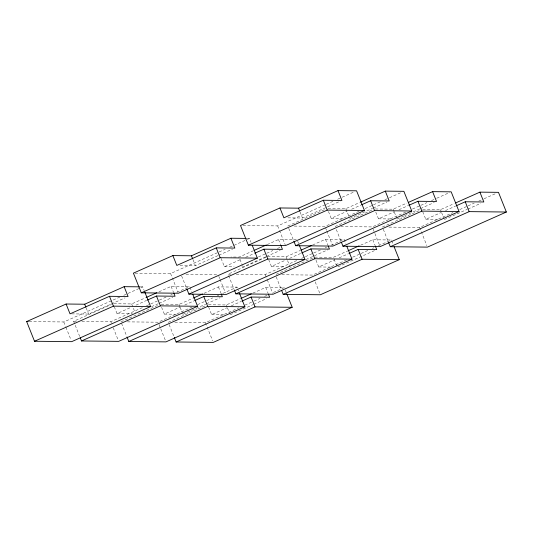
<?xml version="1.0" encoding="UTF-8"?>
<svg xmlns="http://www.w3.org/2000/svg" width="533" height="533" viewBox="0 0 533 533"><rect width="100%" height="100%" fill="white"/><g stroke="black" fill="none" stroke-linecap="round" stroke-linejoin="round"><path stroke-width="0.4" stroke-dasharray="2.67 2" d="M135.069 273.163L170.587 273.542L218.383 252.282M219.143 251.942L225.212 249.244M229.77 247.219L246.459 239.797M247.219 239.457L249.491 238.444L251.01 242.229M242.981 225.539L277.673 225.912L325.47 204.652M326.229 204.312L333.058 201.274M337.609 199.249L341.4 197.563M342.159 197.223L354.298 191.827M29.128 321.592L63.82 321.972L119.965 296.994M123.756 295.309L142.724 286.867L144.236 290.658M180.034 265.467L195.391 265.634L218.15 255.514M218.91 255.174L232.568 249.098M287.927 217.844L302.478 218.004L340.407 201.128M71.655 313.877L88.625 314.064L125.042 297.86M79.69 336.43L73.634 321.286L111.57 304.41M287.8 226.019L325.736 209.143M113.895 303.743L131.671 303.937L145.329 297.86M158.987 291.791L171.126 286.388L189.708 286.587L191.827 291.891M328.061 208.476L345.837 208.669L359.495 202.593M253.488 250.683L239.07 257.093L230.989 257.006M267.146 244.607L278.526 239.544L296.301 239.737M114.295 306.768L117.02 313.577L131.438 307.168M135.988 305.142L146.608 300.419M328.461 211.501L331.186 218.31L347.123 211.221M351.673 209.203L360.781 205.152M221.088 258.412L224.42 266.733L241.116 259.311M245.666 257.286L254.008 253.575M81.895 321.372L110.804 321.685L142.671 307.514M146.462 305.822L158.601 300.425M159.36 300.086L166.189 297.048M170.74 295.029L172.259 294.349M176.809 292.324L189.708 286.587M359.115 211.235L324.97 226.418L293.583 226.079M365.185 208.536L372.774 205.158M373.526 204.819L380.355 201.78M384.913 199.762L388.704 198.069M389.463 197.736L400.843 192.673M258.418 256.959L266 253.581M266.76 253.248L272.829 250.543M277.387 248.518L280.418 247.172M151.539 306.688L158.368 303.657M159.127 303.317L172.785 297.241M349.775 218.51L372.534 208.39M373.293 208.05L386.951 201.974M265.767 256.813L243.008 266.933L240.583 266.913M266.527 256.473L280.185 250.397M120.938 321.799L158.867 304.923M265.954 257.286L228.017 274.162L230.496 274.189M335.104 226.532L373.033 209.656M161.193 304.256L178.975 304.45L192.626 298.373M204.012 293.31L218.423 286.901L237.012 287.1L238.524 290.885M267.473 256.613L286.054 256.813L300.472 250.403M312.611 245L325.51 239.264L344.091 239.464L345.91 244.007M375.359 208.989L393.141 209.183L406.799 203.106M161.599 307.274L164.324 314.09L180.254 307.001M184.804 304.976L193.912 300.925M268.679 259.644L271.404 266.453L285.062 260.377M289.612 258.352L300.992 253.295M375.765 212.007L378.49 218.823L394.42 211.734M398.977 209.709L408.078 205.658M192.246 307.008L158.108 322.199L126.714 321.859M197.556 304.649L205.905 300.932M206.664 300.599L212.734 297.9M217.284 295.875L218.803 295.195M222.594 293.51L237.012 287.1M236.279 274.248L265.187 274.562L297.054 260.39M301.605 258.365L304.643 257.013M305.402 256.679L312.984 253.302M313.744 252.962L320.573 249.924M325.123 247.905L326.642 247.225M331.193 245.2L344.091 239.464M405.653 212.081L372.274 226.931L340.887 226.592M412.482 209.043L420.071 205.665M420.83 205.332L426.9 202.633M431.45 200.608L436.001 198.582M436.76 198.243L449.659 192.506M182.906 314.29L186.703 312.598M187.463 312.265L205.671 304.163M206.431 303.823L220.082 297.754M305.922 259.564L327.928 249.777M397.078 219.023L403.901 215.985M404.66 215.645L419.837 208.896M420.597 208.556L434.248 202.487M168.235 322.305L206.171 305.429M276.081 274.335L313.251 257.799M382.401 227.038L420.337 210.162M208.496 304.763L226.272 304.956L240.689 298.547M252.829 293.143L265.727 287.407L284.309 287.607L272.17 293.01M314.77 257.126L333.358 257.326L347.769 250.91M360.668 245.173L372.807 239.777L391.395 239.977L393.214 244.514M422.662 209.496L440.438 209.689L454.096 203.613M208.596 307.028L211.621 314.597L226.798 307.847M231.349 305.822L241.209 301.438M315.982 260.151L318.707 266.966L334.637 259.877M339.195 257.852L348.296 253.801M422.762 211.761L425.787 219.329L440.964 212.58M445.515 210.555L455.382 206.171M174.844 322.378L205.405 322.705L238.791 307.854M244.86 305.156L253.202 301.445M253.961 301.105L260.031 298.407M264.588 296.381L267.619 295.035M346.63 259.884L312.491 275.075L281.104 274.735M352.699 257.186L360.288 253.808M361.048 253.475L367.877 250.437M372.427 248.411L373.946 247.738M378.497 245.713L391.395 239.977M389.01 227.111L419.571 227.438L452.957 212.587M459.786 209.556L467.374 206.178M468.127 205.838L474.197 203.14M478.754 201.114L483.304 199.089M484.064 198.756L496.203 193.352M230.209 314.796L252.968 304.676M253.728 304.336L266.627 298.6M374.466 250.63L337.296 267.166L333.358 257.326M444.375 219.529L467.135 209.409M467.894 209.069L480.793 203.333M331.186 218.31L344.118 218.45M378.49 218.823L391.422 218.963M425.787 219.329L437.913 219.463M247.065 238.418L249.491 238.444M271.404 266.453L285.142 266.6M318.707 266.966L331.639 267.106M224.42 266.733L234.12 266.84M185.99 274.495L217.377 274.835M140.299 286.847L142.724 286.867M117.02 313.577L132.377 313.744M164.324 314.09L177.249 314.23M211.621 314.597L223.747 314.73M73.634 321.286L76.939 321.319M440.438 209.689L441.351 211.961M441.65 212.72L444.076 218.777M419.571 227.438L426.84 245.606M393.141 209.183L394.047 211.454M394.353 212.207L396.772 218.264M383.314 229.31L388.457 242.182M373.18 229.203L379.842 245.853M372.807 239.777L375.232 245.833M345.837 208.669L349.475 217.757M336.31 229.556L340.853 240.909M325.576 227.931L326.489 230.203M326.789 230.962L332.545 245.347M325.51 239.264L327.928 245.32M300.052 211.947L302.478 218.004M315.216 281.884L320.06 293.996M297.714 241.262L298.627 243.534M288.706 228.291L293.556 240.403M277.673 225.912L279.185 229.696M279.492 230.456L285.242 244.834M286.054 256.813L287.267 259.844M287.567 260.597L289.992 266.653M278.526 239.544L280.644 244.847M285.222 289.879L286.128 292.151M276.227 276.94L281.071 289.053M265.187 274.562L267.006 279.105M267.313 279.865L272.763 293.49M265.727 287.407L268.146 293.463M239.983 259.364L242.402 265.421M228.624 275.674L234.074 289.306M218.81 276.361L219.723 278.632M220.022 279.385L225.472 293.01M226.272 304.956L227.185 307.228M227.484 307.987L229.91 314.044M218.423 286.901L220.849 292.957M192.966 259.578L195.391 265.634M205.405 322.705L212.674 340.873M181.64 275.961L186.79 288.826M170.587 273.542L177.855 291.711M178.975 304.45L179.881 306.715M180.181 307.474L182.606 313.531M171.126 286.388L173.545 292.444M169.141 324.577L174.291 337.442M159.014 324.47L165.377 340.367M131.671 303.937L135.302 313.024M121.537 323.311L126.687 336.176M110.804 321.685L111.41 323.198M113.229 327.742L118.373 340.614M86.199 308.007L88.625 314.064M63.82 321.972L65.639 326.509M65.939 327.269L71.089 340.134"/><path stroke-width="0.8" d="M246.259 238.411L230.909 238.244L191.454 255.793L172.872 255.593L133.417 273.143L141.292 292.824L178.462 293.223L257.366 258.125L252.216 245.26M279.952 207.963L240.503 225.512L248.371 245.193L285.541 245.593L364.445 210.495L356.577 190.814L337.989 190.614L298.54 208.163L279.952 207.963L283.889 217.804L323.338 200.255L341.926 200.455L337.989 190.614M144.843 292.171L150.599 306.555L71.695 341.653L34.525 341.253L26.65 321.566L66.099 304.017L84.687 304.216L124.142 286.667L139.493 286.834M230.909 238.244L234.84 248.085L216.258 247.885L176.803 265.434L172.872 255.593M124.142 286.667L128.073 296.508L109.492 296.308L70.036 313.857L66.099 304.017M141.292 292.824L220.196 257.725L257.366 258.125M248.371 245.193L327.275 210.095L364.445 210.495M34.525 341.253L113.429 306.155L150.599 306.555M146.089 297.527L156.709 292.804M360.255 202.26L385.292 191.12L403.874 191.32L411.749 211.001L332.845 246.099L295.675 245.7L293.856 241.163M254.248 250.343L266.387 244.947M147.368 300.079L156.475 296.028L175.057 296.228L173.851 293.203M361.534 204.812L370.642 200.761L389.23 200.961L385.292 191.12M254.767 253.235L263.875 249.184L282.457 249.384L280.944 245.6M80.296 337.942L81.509 340.967L160.413 305.869L197.583 306.268L192.739 294.156M295.675 245.7L374.579 210.602L411.749 211.001M186.79 288.826L188.909 294.129L267.813 259.031L304.983 259.431L299.533 245.8M193.386 298.034L202.493 293.983M301.232 250.064L311.852 245.34M408.311 202.433L432.589 191.633L451.178 191.833L459.046 211.514L380.149 246.612L342.972 246.213L341.46 242.428M194.672 300.585L203.773 296.541L222.361 296.741L221.148 293.71M301.751 252.955L310.859 248.904L329.441 249.104L328.235 246.079M408.838 205.325L417.939 201.274L436.527 201.474L432.589 191.633M197.583 306.268L118.679 341.367L81.509 340.967M304.983 259.431L226.079 294.529L188.909 294.129M126.987 336.936L128.806 341.48L207.71 306.382L244.88 306.781L239.43 293.157M234.373 290.059L235.892 293.843L314.796 258.745L351.967 259.145L346.816 246.279M342.972 246.213L421.876 211.115L459.046 211.514M241.449 298.207L251.309 293.823M348.529 250.577L359.149 245.846M455.615 202.94L479.893 192.14L498.475 192.34L506.35 212.021L427.446 247.119L390.276 246.719L388.457 242.182M241.969 301.098L251.076 297.048L269.658 297.247L268.452 294.223M349.055 253.461L358.156 249.417L376.744 249.617L375.532 246.586M456.135 205.831L465.242 201.78L483.831 201.98L479.893 192.14M244.88 306.781L165.976 341.88L128.806 341.48M351.967 259.145L273.063 294.243L235.892 293.843M174.291 337.442L176.11 341.986L255.014 306.888L292.184 307.288L286.734 293.663M281.677 290.572L283.19 294.356L362.094 259.258L399.264 259.658L394.12 246.786M390.276 246.719L469.18 211.621L506.35 212.021M292.184 307.288L213.28 342.386L176.11 341.986M399.264 259.658L320.366 294.756L283.19 294.356M26.65 321.566L28.302 321.586M465.242 201.78L469.18 211.621M417.939 201.274L421.876 211.115M370.642 200.761L374.579 210.602M358.156 249.417L362.094 259.258M323.338 200.255L327.275 210.095M298.54 208.163L299.753 211.188M310.859 248.904L314.796 258.745M263.875 249.184L267.813 259.031M251.076 297.048L255.014 306.888M216.258 247.885L220.196 257.725M191.454 255.793L192.666 258.825M203.773 296.541L207.71 306.382M156.475 296.028L160.413 305.869M109.492 296.308L113.429 306.155M84.687 304.216L85.9 307.248"/></g></svg>
